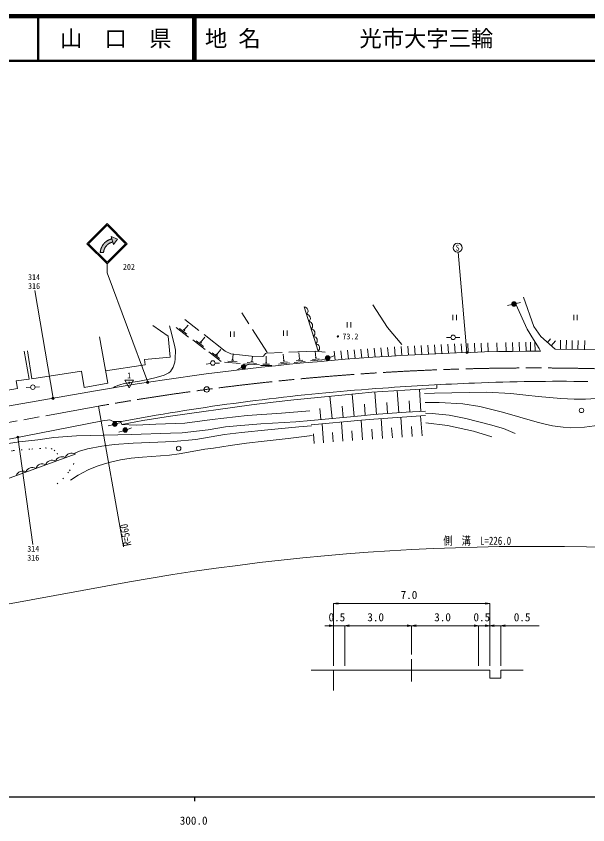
# Model space of a CAD drawing. Units: millimetres at full size, sheet at 1:1000, with parts at other scales. Extents: x 40000 to 680000, y 20000 to 380000.
# Drawn here: x 328051 to 456227, y 198715 to 380000 of the extents above; entities that cross this region are included whole.
import ezdxf
from ezdxf.enums import TextEntityAlignment as Align

# ---------------------------------------------------------------- set-up
doc = ezdxf.new("R2010")
doc.units = ezdxf.units.MM
doc.header["$LTSCALE"] = 1000
for name, pattern in [('CHAIN', [18.5, 12, -1.5, 3.5, -1.5]), ('DASHED', [7.5, 6, -1.5]), ('DOTTED', [1.75, 0.25, -1.5])]:
    doc.linetypes.add(name, pattern=pattern)
for name, color, linetype, lineweight in [('M-BGD', 7, 'Continuous', 13), ('M-BMK', 2, 'CHAIN', 13), ('M-BMK-SRVR', 3, 'Continuous', 13), ('M-STR-HTXT', 7, 'Continuous', 13), ('M-STR-STRC', 7, 'Continuous', 13), ('M-TTL', 2, 'Continuous', 140), ('M-TTL-BAND', 7, 'Continuous', 25), ('M-TTL-LINE', 7, 'Continuous', 50)]:
    doc.layers.add(name, color=color, linetype=linetype, lineweight=lineweight)
doc.layers.add('M-TTL-TXT', color=7, linetype='Continuous')
doc.styles.add('ＭＳ ゴシック', font='')
doc.styles.get('ＭＳ ゴシック').set_extended_font_data('MS Gothic')

# ---------------------------------------------------------------- blocks, each defined once
blk = doc.blocks.new('open_arrow')
at = {"color": 0, "linetype": 'Continuous', "lineweight": -2}
blk.add_lwpolyline([(7.5, 1.25), (0, 0), (7.5, -1.25)], dxfattribs=at)

msp = doc.modelspace()

# ---------------------------------------------------------------- hatches: boundary and pattern name
at = {"layer": 'M-BGD'}
for points in [[(439188, 315350, -0.41421), (439558, 315952, -0.41421), (440161, 315582, -1)], [(397416, 303199, -1), (398364, 303517, -0.41421), (398049, 302884, -0.41421)], [(378583, 301204, -1), (379494, 301615, -0.41421), (379244, 300954, -0.41421)], [(349682, 288417, -1), (350651, 288665, -1)], [(352035, 287066, -1), (352987, 287373, -0.41421), (352665, 286744, -0.41421)]]:
    msp.add_hatch(color=256, dxfattribs=at).paths.add_polyline_path(points)
at = {"layer": 'M-STR-HTXT'}
for points in [[(429271, 304797, -1), (428946, 304417, -1)], [(357699, 298128, -1), (357403, 297725, -1)], [(336473, 294546, -1), (336180, 294141, -1)], [(328274, 285416, -1), (328580, 285812, -1)]]:
    msp.add_hatch(color=256, dxfattribs=at).paths.add_polyline_path(points)
at = {"layer": 'M-STR-STRC'}
for points in [[(349726, 329356), (349682, 329347), (349638, 329337), (349594, 329326), (349551, 329315), (349507, 329303), (349464, 329290), (349421, 329276), (349378, 329262), (349336, 329246), (349294, 329231), (349252, 329214), (349210, 329197), (349169, 329178), (349128, 329160), (349087, 329140), (349047, 329120), (349007, 329099), (348967, 329077), (348928, 329055), (348889, 329032), (348851, 329008), (348813, 328984), (348775, 328959), (348738, 328933), (348701, 328907), (348665, 328880), (348629, 328852), (348594, 328824), (348559, 328795), (348525, 328766), (348491, 328736), (348458, 328705), (348426, 328674), (348394, 328642), (348362, 328610), (348331, 328577), (348301, 328544), (348271, 328510), (348242, 328476), (348213, 328441), (348185, 328405), (348158, 328369), (348131, 328333), (348105, 328296), (348079, 328259), (348055, 328221), (348030, 328183), (348007, 328145), (347984, 328106), (347962, 328066), (347941, 328027), (347920, 327987), (347900, 327946), (347881, 327905), (347862, 327864), (347844, 327823), (347827, 327781), (347811, 327739), (347795, 327697), (347780, 327654), (347766, 327611), (347752, 327568), (347740, 327525), (347728, 327481), (347717, 327438), (347706, 327394), (347696, 327350), (347688, 327305), (347680, 327261), (347672, 327217), (347666, 327172), (347660, 327127), (347655, 327082), (347651, 327037), (347650, 327033), (346907, 327034), (346910, 327073), (346915, 327131), (346921, 327189), (346928, 327246), (346936, 327304), (346945, 327361), (346954, 327418), (346965, 327475), (346977, 327532), (346990, 327589), (347004, 327645), (347019, 327701), (347035, 327757), (347052, 327813), (347070, 327868), (347088, 327923), (347108, 327978), (347129, 328032), (347151, 328086), (347173, 328139), (347197, 328192), (347221, 328245), (347246, 328297), (347273, 328349), (347300, 328400), (347328, 328451), (347357, 328502), (347386, 328551), (347417, 328601), (347449, 328649), (347481, 328698), (347514, 328745), (347548, 328792), (347583, 328839), (347619, 328885), (347655, 328930), (347692, 328974), (347730, 329018), (347769, 329062), (347809, 329104), (347849, 329146), (347890, 329187), (347932, 329228), (347974, 329267), (348017, 329306), (348061, 329344), (348105, 329382), (348150, 329418), (348196, 329454), (348242, 329489), (348289, 329524), (348337, 329557), (348385, 329590), (348433, 329621), (348482, 329652), (348532, 329682), (348582, 329711), (348633, 329740), (348684, 329767), (348736, 329794), (348788, 329819), (348841, 329844), (348894, 329867), (348947, 329890), (349001, 329912), (349055, 329933), (349110, 329953), (349164, 329972), (349220, 329990), (349275, 330007), (349331, 330023), (349387, 330039), (349443, 330053), (349500, 330066), (349334, 330585), (350804, 330021), (349892, 328837)], [(349500, 330066), (349443, 330053), (349387, 330039), (349331, 330023), (349275, 330007), (349220, 329990), (349164, 329972), (349110, 329953), (349055, 329933), (349001, 329912), (348947, 329890), (348894, 329867), (348841, 329844), (348788, 329819), (348736, 329794), (348684, 329767), (348633, 329740), (348582, 329711), (348532, 329682), (348482, 329652), (348433, 329621), (348385, 329590), (348337, 329557), (348289, 329524), (348242, 329489), (348196, 329454), (348150, 329418), (348105, 329382), (348061, 329344), (348017, 329306), (347974, 329267), (347932, 329228), (347890, 329187), (347849, 329146), (347809, 329104), (347769, 329062), (347730, 329018), (347692, 328974), (347655, 328930), (347619, 328885), (347583, 328839), (347548, 328792), (347514, 328745), (347481, 328698), (347449, 328649), (347417, 328601), (347386, 328551), (347357, 328502), (347328, 328451), (347300, 328400), (347273, 328349), (347246, 328297), (347221, 328245), (347197, 328192), (347173, 328139), (347151, 328086), (347129, 328032), (347108, 327978), (347088, 327923), (347070, 327868), (347052, 327813), (347035, 327757), (347019, 327701), (347004, 327645), (346990, 327589), (346977, 327532), (346965, 327475), (346954, 327418), (346945, 327361), (346936, 327304), (346928, 327246), (346921, 327189), (346915, 327131), (346910, 327073), (346907, 327034), (347650, 327033), (347655, 327082), (347660, 327127), (347666, 327172), (347672, 327217), (347680, 327261), (347688, 327305), (347696, 327350), (347706, 327394), (347717, 327438), (347728, 327481), (347740, 327525), (347752, 327568), (347766, 327611), (347780, 327654), (347795, 327697), (347811, 327739), (347827, 327781), (347844, 327823), (347862, 327864), (347881, 327905), (347900, 327946), (347920, 327987), (347941, 328027), (347962, 328066), (347984, 328106), (348007, 328145), (348030, 328183), (348055, 328221), (348079, 328259), (348105, 328296), (348131, 328333), (348158, 328369), (348185, 328405), (348213, 328441), (348242, 328476), (348271, 328510), (348301, 328544), (348331, 328577), (348362, 328610), (348394, 328642), (348426, 328674), (348458, 328705), (348491, 328736), (348525, 328766), (348559, 328795), (348594, 328824), (348629, 328852), (348665, 328880), (348701, 328907), (348738, 328933), (348775, 328959), (348813, 328984), (348851, 329008), (348889, 329032), (348928, 329055), (348967, 329077), (349007, 329099), (349047, 329120), (349087, 329140), (349128, 329160), (349169, 329178), (349210, 329197), (349252, 329214), (349294, 329231), (349336, 329246), (349378, 329262), (349421, 329276), (349464, 329290), (349507, 329303), (349551, 329315), (349594, 329326), (349638, 329337), (349682, 329347), (349726, 329356)]]:
    msp.add_hatch(color=256, dxfattribs=at).paths.add_polyline_path(points)

# ---------------------------------------------------------------- linework, layer by layer
at = {"layer": 'M-BGD'}
for p, q in [((440161, 315582), (441133, 315815)), ((395728, 304901), (392626, 314826)), ((439188, 315350), (438215, 315118)), ((425961, 313075), (425961, 311875)), ((426761, 313075), (426761, 311875)), ((453061, 313052), (453061, 311852)), ((453861, 313052), (453861, 311852)), ((363911, 310188), (366664, 308027)), ((365658, 309580), (366584, 310760)), ((402283, 311403), (402283, 310203)), ((403083, 311403), (403083, 310203)), ((364646, 309992), (366298, 308695)), ((365465, 309731), (365850, 309428)), ((376123, 309341), (376123, 308141)), ((376923, 309341), (376923, 308141)), ((387998, 309531), (387998, 308331)), ((388798, 309531), (388798, 308331)), ((367665, 307442), (370418, 305281)), ((368401, 307246), (370053, 305949)), ((369219, 306985), (369605, 306682)), ((369412, 306834), (370338, 308014)), ((423334, 306387), (423499, 304392)), ((425520, 307997), (424520, 307997)), ((424834, 306450), (424999, 304455)), ((426334, 306509), (426500, 304513)), ((426520, 307997), (427520, 307997)), ((427835, 306564), (428000, 304568)), ((429339, 306615), (429390, 304616)), ((430838, 306663), (430890, 304664)), ((432338, 306707), (432389, 304708)), ((433837, 306747), (433888, 304748)), ((435837, 306795), (435888, 304796)), ((437836, 306837), (437887, 304837)), ((439336, 306863), (439387, 304864)), ((440836, 306886), (440887, 304887)), ((442336, 306906), (442387, 304906)), ((443336, 306918), (443387, 304917)), ((444336, 306930), (444387, 304926)), ((447890, 307637), (447203, 306846)), ((448972, 307223), (448025, 306132)), ((450124, 307359), (450097, 305359)), ((451424, 307341), (451397, 305341)), ((452724, 307323), (452696, 305323)), ((454024, 307305), (453996, 305305)), ((455524, 307284), (455496, 305284)), ((371232, 304715), (373985, 302555)), ((372979, 304107), (373905, 305287)), ((391556, 303078), (391414, 304571)), ((395232, 303419), (395104, 304893)), ((399377, 304881), (399542, 302888)), ((400872, 305003), (401037, 303010)), ((402367, 305121), (402532, 303128)), ((403863, 305236), (404028, 303242)), ((405359, 305346), (405524, 303353)), ((406855, 305454), (407020, 303460)), ((408352, 305557), (408517, 303564)), ((409848, 305657), (410013, 303663)), ((411346, 305753), (411511, 303759)), ((412843, 305845), (413008, 303851)), ((414341, 305933), (414506, 303940)), ((415839, 306018), (416004, 304024)), ((417337, 306099), (417503, 304105)), ((418836, 306177), (419001, 304183)), ((420335, 306251), (420500, 304256)), ((421835, 306321), (422000, 304326)), ((371968, 304519), (373620, 303223)), ((372786, 304258), (373172, 303956)), ((376346, 302901), (376835, 302863)), ((376591, 302882), (376696, 304232)), ((380910, 302542), (381013, 303793)), ((384098, 302310), (384098, 303810)), ((387879, 302714), (388228, 302749)), ((388054, 302731), (387903, 304224)), ((390838, 302708), (392331, 302850)), ((391382, 303061), (391730, 303094)), ((394039, 302713), (396530, 302930)), ((394511, 303055), (396006, 303185)), ((395058, 303404), (395407, 303434)), ((397416, 303199), (396467, 302881)), ((398364, 303517), (399312, 303835)), ((371645, 302164), (370657, 302011)), ((372639, 302241), (373639, 302241)), ((374799, 302420), (378289, 302148)), ((375520, 302665), (377614, 302501)), ((378583, 301204), (377671, 300793)), ((379116, 302088), (382605, 301800)), ((379494, 301615), (380406, 302027)), ((379839, 302329), (381932, 302156)), ((380666, 302562), (381154, 302522)), ((382848, 301710), (385348, 301710)), ((383348, 302010), (384848, 302010)), ((383923, 302310), (384273, 302310)), ((386870, 302009), (389357, 302260)), ((387337, 302357), (388830, 302508)), ((390369, 302362), (392857, 302599)), ((331280, 296804), (330281, 296768)), ((332280, 296840), (333279, 296877)), ((408829, 290732), (408478, 295720)), ((413817, 291083), (413466, 296070)), ((418806, 291398), (418509, 296389)), ((398872, 289810), (398391, 294787)), ((403849, 290290), (403368, 295267)), ((416311, 291249), (416162, 293745)), ((396383, 289570), (396143, 292059)), ((401360, 290050), (401120, 292539)), ((406338, 290523), (406117, 293013)), ((411323, 290907), (411147, 293401)), ((414620, 285642), (414304, 290090)), ((419047, 285957), (418732, 290384)), ((349682, 288417), (348713, 288170)), ((350651, 288665), (351619, 288913)), ((396962, 284386), (396663, 288592)), ((401277, 284693), (400970, 289008)), ((405703, 285008), (405388, 289434)), ((410172, 285326), (409854, 289795)), ((352035, 287066), (351083, 286758)), ((352987, 287373), (353938, 287681)), ((399119, 284540), (398966, 286697)), ((403490, 284851), (403332, 287064)), ((407937, 285167), (407778, 287402)), ((412396, 285484), (412238, 287708)), ((416833, 285800), (416676, 288013)), ((394859, 284237), (394709, 286340)), ((394225, 233362), (434225, 233362)), ((399225, 233362), (399225, 228862)), ((436725, 233362), (441725, 233362))]:
    msp.add_line(p, q, dxfattribs=at)
at = {"layer": 'M-BGD', "linetype": 'DASHED'}
for points in [[(414504, 306421), (411306, 310217), (407795, 315641)], [(397304, 304661), (395197, 304896), (384200, 304488), (383961, 304407), (383703, 304104), (383532, 303762), (383324, 303687), (380830, 303801), (378805, 303972), (376154, 304299), (374909, 304889), (365892, 312015)], [(384341, 304493), (384287, 304725), (378666, 313507)]]:
    msp.add_lwpolyline(points, dxfattribs=at)
at = {"layer": 'M-BGD'}
for points in [[(445613, 304935), (445350, 305506), (444027, 307507), (442608, 309852), (440111, 315471)], [(441792, 316980), (444091, 310409), (445661, 308183), (448896, 305376), (461796, 305197), (472000, 304697), (487043, 303793), (504068, 302303), (520851, 300297), (523951, 303619), (525937, 310858)], [(348079, 300527), (356976, 301833), (356843, 303006), (362580, 303551), (362134, 308253), (358663, 310686)], [(362406, 310570), (362884, 308927), (363206, 307646), (363580, 306274), (363761, 305158), (363719, 303174), (363616, 302405), (363286, 301296), (362690, 300318), (362294, 300007), (361264, 299548), (359442, 298966), (357886, 298622), (357175, 298476), (355726, 298179), (352239, 297645), (351295, 297376), (350279, 297003), (349784, 296681)], [(330621, 304992), (331572, 298720), (342726, 300411), (343281, 296749), (348567, 297697), (346766, 308137)], [(314162, 302030), (314312, 300839), (317021, 301181), (318126, 296043), (322538, 296584), (322735, 295563), (328369, 296519), (328080, 298222), (330941, 298660), (329829, 304931)], [(351755, 288465), (356419, 289322), (362664, 290325), (380848, 292874), (385677, 293479), (390272, 294004), (404907, 295416), (407805, 295672), (415159, 296190), (422353, 296619), (422353, 297375)], [(312612, 290318), (319145, 291339), (345874, 296014)], [(419630, 295421), (421847, 295478), (433521, 295727), (438935, 295381), (442351, 295048), (445063, 294770), (450185, 294318), (453195, 294169), (455711, 294149), (460569, 294423)], [(419718, 293416), (422908, 293382), (428166, 293127), (431984, 292470), (437099, 291232), (444876, 288980), (446650, 288521), (448284, 288188), (450694, 287832), (452240, 287728), (455476, 287852), (457694, 288141), (459504, 288653), (462457, 289739), (464310, 290452), (466110, 290820), (468314, 291136), (470862, 291113), (473420, 290717), (477346, 289582), (478777, 289002), (480981, 287672)], [(317134, 283495), (322507, 284460), (347442, 289319), (349055, 289478), (349801, 289138), (351670, 289098), (359454, 290548)], [(351466, 289102), (351755, 288465), (354966, 288312), (359350, 288567), (365904, 288737), (371976, 289556), (379828, 290510), (387573, 291025), (393929, 291498)], [(394125, 289352), (405368, 290437), (408201, 290688), (415484, 291200), (419805, 291458)], [(394216, 288356), (405460, 289441), (408279, 289691), (419849, 290458)], [(419824, 291032), (421304, 290955), (425106, 290526), (428899, 289826), (434385, 288409), (437302, 287531), (439908, 286434)], [(307948, 282073), (308475, 281923), (311550, 281950), (313097, 282048), (324336, 283887), (328716, 284538), (332937, 285059), (336481, 285543), (341541, 285931), (353928, 286249), (362631, 286489), (365242, 286625), (371075, 287281), (374964, 287906), (377545, 288155), (382887, 288593), (390767, 289059), (394122, 289381)], [(419921, 288827), (424734, 288232), (430587, 286993), (434675, 285675)], [(312656, 271402), (341247, 281843), (341195, 282063), (342234, 282484), (344079, 283040), (347235, 283619), (350012, 283974), (354299, 284264), (358022, 284449), (363316, 284643), (368352, 285114), (374783, 286224), (378587, 286655), (384503, 287234), (391457, 287944), (394235, 288149)], [(340206, 275944), (341958, 277115), (344184, 278335), (346175, 279095), (347826, 279680), (349166, 280037), (351432, 280505), (353836, 280894), (356404, 281106), (362463, 281622), (364578, 281895), (367533, 282433), (370348, 282933), (372287, 283181), (376027, 283754), (379728, 284308), (383652, 284731), (389011, 285347), (392006, 285704), (394431, 285990)], [(434225, 233362), (434225, 231562), (436725, 231562), (436725, 233362)]]:
    msp.add_lwpolyline(points, dxfattribs=at)
at = {"layer": 'M-BGD', "linetype": 'DOTTED'}
for points in [[(312656, 271402), (311939, 271725), (311281, 272551), (310006, 275910), (309482, 277840), (309472, 279272), (310921, 279886), (314834, 280648), (321797, 281833), (327395, 282605), (331565, 282951), (334581, 283195), (335917, 283067), (336565, 282720), (337269, 282028), (337527, 281047)], [(337228, 275132), (338529, 276262), (340002, 278065), (340940, 279518), (341345, 280905)]]:
    msp.add_lwpolyline(points, dxfattribs=at)
at = {"layer": 'M-BGD'}
for centre, radius in [((439674, 315466), 500), ((400200, 308207), 150), ((426020, 307997), 500), ((397890, 303358), 500), ((372139, 302241), 500), ((379038, 301410), 500), ((331780, 296822), 500), ((454794, 291614), 500), ((350166, 288541), 500), ((352511, 287219), 500), ((364492, 283092), 500)]:
    msp.add_circle(centre, radius, dxfattribs=at)
for centre, radius, start, end in [((392564, 313899), 930, 308.55269, 86.15031), ((393081, 312245), 930, 308.55269, 86.15031), ((393598, 310591), 930, 308.55269, 86.15031), ((394115, 308936), 930, 308.55269, 86.15031), ((394631, 307282), 930, 308.55269, 86.15031), ((395148, 305628), 930, 308.55269, 86.15031), ((449363, -298997), 603943, 90.35578, 99.86661), ((450195, -245742), 543830, 92.04022, 94.20951), ((450376, -180159), 478302, 89.29912, 92.34167), ((446534, -222525), 520411, 93.99526, 99.63265), ((338281, 279726), 1521, 59.74425, 160.37658), ((340480, 280529), 1521, 59.74425, 160.37658), ((333882, 278120), 1521, 59.74425, 160.37658), ((336082, 278923), 1521, 59.74425, 160.37658), ((329484, 276513), 1521, 59.74425, 160.37658), ((331683, 277316), 1521, 59.74425, 160.37658)]:
    msp.add_arc(centre, radius, start, end, dxfattribs=at)
at = {"layer": 'M-BMK'}
for p, q in [((346502, 292570), (318687, 287501)), ((416725, 235862), (416725, 230862))]:
    msp.add_line(p, q, dxfattribs=at)
msp.add_arc((444100, -258859), 560000, 82.76279, 100.03691, dxfattribs=at)
at = {"layer": 'M-BMK-SRVR'}
msp.add_line((354389, 298399), (352389, 298399), dxfattribs=at)
msp.add_lwpolyline([(354389, 298399), (353389, 296667), (352389, 298399)], dxfattribs=at)
for centre, radius in [((353389, 297821), 150), ((370778, 296320), 600)]:
    msp.add_circle(centre, radius, dxfattribs=at)
at = {"layer": 'M-STR-HTXT'}
for p, q in [((429108, 304607), (427125, 327087)), ((357551, 297927), (348427, 322488)), ((336327, 294344), (332227, 318517)), ((352079, 261060), (346502, 292570)), ((328427, 285614), (331750, 261592)), ((353473, 253183), (326078, 248190)), ((399225, 234362), (399225, 248362)), ((434225, 234362), (434225, 248362)), ((399225, 248352), (434225, 248352)), ((397225, 243362), (403725, 243362)), ((401725, 234362), (401725, 243372)), ((401725, 243362), (416725, 243362)), ((416725, 236862), (416725, 243372)), ((416725, 243362), (431725, 243362)), ((429725, 243362), (436225, 243362)), ((431725, 234362), (431725, 243372)), ((432225, 243362), (445306, 243362)), ((436725, 234362), (436725, 243372))]:
    msp.add_line(p, q, dxfattribs=at)
for centre in [(429108, 304607), (357551, 297927), (336327, 294344), (328427, 285614)]:
    msp.add_circle(centre, 250, dxfattribs=at)
msp.add_arc((444100, -258863), 520004, 82.7544, 100.03688, dxfattribs=at)
at = {"layer": 'M-STR-STRC'}
for p, q in [((343927, 328988), (348427, 333488)), ((344281, 328988), (348427, 333134)), ((352928, 328988), (348427, 333488)), ((352574, 328988), (348427, 333134)), ((349892, 328837), (349334, 330585)), ((349334, 330585), (350804, 330021)), ((350804, 330021), (349892, 328837)), ((343927, 328988), (348427, 324487)), ((344281, 328988), (348427, 324841)), ((348427, 324841), (352574, 328988)), ((348428, 324488), (352928, 328988)), ((346907, 327034), (347650, 327033)), ((348427, 324487), (348427, 322488))]:
    msp.add_line(p, q, dxfattribs=at)
for points in [[(349500, 330066), (349726, 329356), (349726, 329356), (349682, 329347), (349638, 329337), (349594, 329326), (349551, 329315), (349507, 329303), (349464, 329290), (349421, 329276), (349378, 329262), (349336, 329246), (349294, 329231), (349252, 329214), (349210, 329197), (349169, 329178), (349128, 329160), (349087, 329140), (349047, 329120), (349007, 329099), (348967, 329077), (348928, 329055), (348889, 329032), (348851, 329008), (348813, 328984), (348775, 328959), (348738, 328933), (348701, 328907), (348665, 328880), (348629, 328852), (348594, 328824), (348559, 328795), (348525, 328766), (348491, 328736), (348458, 328705), (348426, 328674), (348394, 328642), (348362, 328610), (348331, 328577), (348301, 328544), (348271, 328510), (348242, 328476), (348213, 328441), (348185, 328405), (348158, 328369), (348131, 328333), (348105, 328296), (348079, 328259), (348055, 328221), (348030, 328183), (348007, 328145), (347984, 328106), (347962, 328066), (347941, 328027), (347920, 327987), (347900, 327946), (347881, 327905), (347862, 327864), (347844, 327823), (347827, 327781), (347811, 327739), (347795, 327697), (347780, 327654), (347766, 327611), (347752, 327568), (347740, 327525), (347728, 327481), (347717, 327438), (347706, 327394), (347696, 327350), (347688, 327305), (347680, 327261), (347672, 327217), (347666, 327172), (347660, 327127), (347655, 327082), (347651, 327037), (347650, 327033), (347650, 327033), (346907, 327034), (346907, 327034), (346910, 327073), (346915, 327131), (346921, 327189), (346928, 327246), (346936, 327304), (346945, 327361), (346954, 327418), (346965, 327475), (346977, 327532), (346990, 327589), (347004, 327645), (347019, 327701), (347035, 327757), (347052, 327813), (347070, 327868), (347088, 327923), (347108, 327978), (347129, 328032), (347151, 328086), (347173, 328139), (347197, 328192), (347221, 328245), (347246, 328297), (347273, 328349), (347300, 328400), (347328, 328451), (347357, 328502), (347386, 328551), (347417, 328601), (347449, 328649), (347481, 328698), (347514, 328745), (347548, 328792), (347583, 328839), (347619, 328885), (347655, 328930), (347692, 328974), (347730, 329018), (347769, 329062), (347809, 329104), (347849, 329146), (347890, 329187), (347932, 329228), (347974, 329267), (348017, 329306), (348061, 329344), (348105, 329382), (348150, 329418), (348196, 329454), (348242, 329489), (348289, 329524), (348337, 329557), (348385, 329590), (348433, 329621), (348482, 329652), (348532, 329682), (348582, 329711), (348633, 329740), (348684, 329767), (348736, 329794), (348788, 329819), (348841, 329844), (348894, 329867), (348947, 329890), (349001, 329912), (349055, 329933), (349110, 329953), (349164, 329972), (349220, 329990), (349275, 330007), (349331, 330023), (349387, 330039), (349443, 330053)], [(349334, 330585), (350804, 330021), (349892, 328837)], [(349334, 330585), (350804, 330021), (349892, 328837)], [(349500, 330066), (349334, 330585), (350804, 330021), (349892, 328837), (349726, 329356)]]:
    msp.add_lwpolyline(points, close=True, dxfattribs=at)
msp.add_circle((427037, 328083), 1000, dxfattribs=at)
at = {"layer": 'M-TTL'}
msp.add_line((680000, 380000), (40000, 380000), dxfattribs=at)
at = {"layer": 'M-TTL-BAND'}
for p, q in [((40000, 205000), (579000, 205000)), ((368000, 205000), (368000, 204000))]:
    msp.add_line(p, q, dxfattribs=at)
at = {"layer": 'M-TTL-LINE'}
for p, q in [((333000, 380000), (333000, 370000)), ((367750, 380000), (367750, 370000)), ((368250, 380000), (368250, 370000)), ((40000, 370000), (680000, 370000))]:
    msp.add_line(p, q, dxfattribs=at)

# ---------------------------------------------------------------- block references
at = {"layer": 'M-STR-HTXT', "xscale": 133, "yscale": 133}
for p in [(399225, 248352), (401725, 243362), (401725, 243362), (416725, 243362), (434225, 243362), (436725, 243362)]:
    msp.add_blockref('open_arrow', p, dxfattribs=at)
at = {"layer": 'M-STR-HTXT', "xscale": 133, "yscale": 133, "rotation": 180}
for p in [(434225, 248352), (399225, 243362), (416725, 243362), (431725, 243362), (431725, 243362), (434225, 243362)]:
    msp.add_blockref('open_arrow', p, dxfattribs=at)

# ---------------------------------------------------------------- texts
at = {"layer": 'M-BGD', "style": 'ＭＳ ゴシック'}
msp.add_text('73.2', height=1320, dxfattribs=at).set_placement((401200, 308207), align=Align.MIDDLE_LEFT)
at = {"layer": 'M-BMK-SRVR', "style": 'ＭＳ ゴシック'}
msp.add_text('1', height=1320, dxfattribs=at).set_placement((353389, 298399), align=Align.BOTTOM_CENTER)
at = {"layer": 'M-STR-HTXT', "style": 'ＭＳ ゴシック', "width": 0.8}
msp.add_text('R=560', height=1833, rotation=100.037, dxfattribs=at).set_placement((352079, 261060), align=Align.TOP_LEFT)
msp.add_text('側\u3000溝\u3000L=226.0', height=1833, dxfattribs=at).set_placement((431435, 260935), align=Align.BOTTOM_CENTER)
at = {"layer": 'M-STR-HTXT', "style": 'ＭＳ ゴシック'}
for s, p in [('7.0', (416125, 250251)), ('0.5', (399958, 245261)), ('3.0', (408657, 245261)), ('3.0', (423657, 245261)), ('0.5', (432458, 245261)), ('0.5', (441498, 245261))]:
    msp.add_text(s, height=1833, dxfattribs=at).set_placement(p, align=Align.MIDDLE_CENTER)
at = {"layer": 'M-STR-STRC', "style": 'ＭＳ ゴシック'}
for s, p in [('S', (427037, 328083)), ('202', (353335, 323790)), ('314', (332060, 321503)), ('316', (332060, 319503)), ('314', (331887, 260602)), ('316', (331887, 258602))]:
    msp.add_text(s, height=1320, dxfattribs=at).set_placement(p, align=Align.MIDDLE_CENTER)
at = {"layer": 'M-TTL-BAND', "style": 'ＭＳ ゴシック'}
msp.add_text('300.0', height=1833, dxfattribs=at).set_placement((367844, 198195), align=Align.BOTTOM_CENTER)
at = {"layer": 'M-TTL-TXT', "style": 'ＭＳ ゴシック'}
msp.add_text('山\u3000口\u3000県', height=3666, dxfattribs=at).set_placement((350375, 375000), align=Align.MIDDLE_CENTER)
for s, p in [('地 名', (370380, 375000)), ('光市大字三輪', (405024, 375000))]:
    msp.add_text(s, height=3666, dxfattribs=at).set_placement(p, align=Align.MIDDLE_LEFT)

doc.saveas('drawing.dxf')
